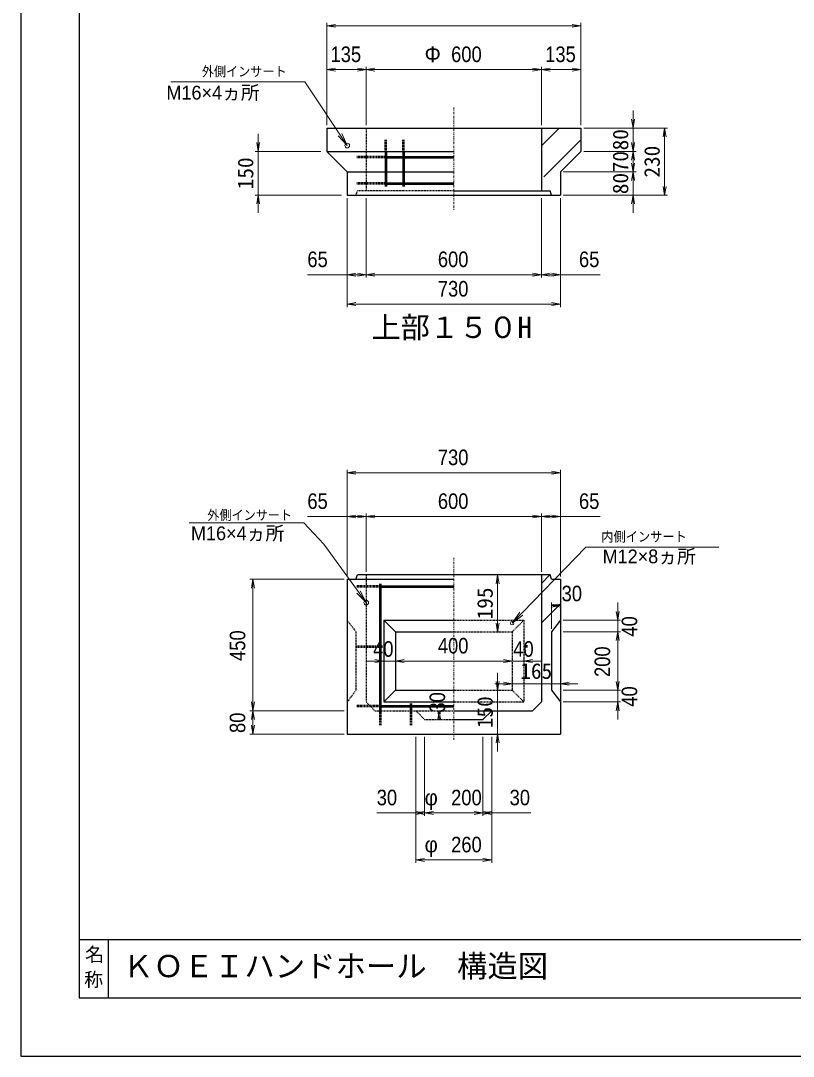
# Model space of a CAD drawing. Units: millimetres, scale not verified. Extents: x -210 to 210, y -148 to 148.
# Drawn here: x -210 to -77.7, y -148.5 to 28.8 of the extents above; entities that cross this region are included whole.
import ezdxf
from ezdxf.enums import TextEntityAlignment as Align

# ---------------------------------------------------------------- set-up
doc = ezdxf.new("R2010")
doc.units = ezdxf.units.MM
doc.linetypes.add('USER1', pattern=[12.95, 6.35, -3.175, 0.25, -3.175])
doc.linetypes.add('USER2', pattern=[4.7625, 3.175, -1.5875])
doc.layers.add('0-0', color=7, linetype='Continuous')
for name, color, linetype, lineweight in [('0-1_0', 9, 'Continuous', 25), ('0-2_dims', 2, 'Continuous', 13), ('0-3_pen1実線', 4, 'Continuous', 13), ('0-4_pen2実線', 3, 'Continuous', 13), ('0-5_pen3実線', 7, 'Continuous', 25), ('0-6_pen4実線', 6, 'Continuous', 25), ('0-7_pen1一点', 4, 'USER1', 13), ('0-8_pen2破線', 3, 'USER2', 25), ('0-A_鉄筋 1', 7, 'Continuous', 50), ('0-B_鉄筋 2', 7, 'USER2', 50)]:
    doc.layers.add(name, color=color, linetype=linetype, lineweight=lineweight)
doc.styles.add('ＭＳ ゴシック', font='')
doc.styles.add('ＭＳ Ｐゴシック', font='')
doc.styles.get('ＭＳ ゴシック').set_extended_font_data('MS Gothic')
doc.styles.get('ＭＳ Ｐゴシック').set_extended_font_data('MS PGothic')

# ---------------------------------------------------------------- blocks, each defined once
blk = doc.blocks.new('部分図 1')
at = {"layer": '0-1_0'}
blk.add_lwpolyline([(0, 0), (8400, 0), (8400, 5940), (0, 5940)], close=True, dxfattribs=at)
at = {"layer": '0-2_dims'}
for p, q in [((1048, 3188.84), (1048, 3538.79)), ((1918, 3528.79), (1048, 3528.79)), ((1918, 3188.84), (1918, 3538.79)), ((1048, 3188.84), (1048, 3388.79)), ((1183, 3378.79), (1048, 3378.79)), ((1183, 3188.84), (1183, 3388.79)), ((1183, 3188.84), (1183, 3388.79)), ((1183, 3378.79), (1783, 3378.79)), ((1783, 3188.84), (1783, 3388.79)), ((1783, 3188.84), (1783, 3388.79)), ((1783, 3378.79), (1918, 3378.79)), ((1918, 3188.84), (1918, 3388.79)), ((1118, 2938.84), (1118, 2666.69)), ((1118, 2938.84), (1118, 2565.84)), ((1183, 2938.84), (1183, 2666.69)), ((1183, 2938.84), (1183, 2666.69)), ((1783, 2938.84), (1783, 2666.69)), ((1783, 2938.84), (1783, 2666.69)), ((1848, 2938.84), (1848, 2666.69)), ((1848, 2938.84), (1848, 2565.84)), ((1183, 2676.69), (1783, 2676.69)), ((1118, 2575.84), (1848, 2575.84)), ((1118, 1643.5), (1118, 2008.45)), ((1848, 1998.45), (1118, 1998.45)), ((1848, 1643.5), (1848, 2008.45)), ((1118, 1848.45), (981.6, 1848.45)), ((1118, 1643.5), (1118, 1858.45)), ((1118, 1848.45), (1183, 1848.45)), ((1183, 1658.5), (1183, 1858.45)), ((1183, 1658.5), (1183, 1858.45)), ((1183, 1848.45), (1783, 1848.45)), ((1783, 1658.5), (1783, 1858.45)), ((1783, 1658.5), (1783, 1858.45)), ((1848, 1643.5), (1848, 1858.45)), ((1108, 1633.5), (785, 1633.5)), ((795, 1183.5), (795, 1633.5)), ((1818, 1463.5), (1818, 1553.6)), ((1818, 1543.6), (1848, 1543.6)), ((1848, 1503.5), (1848, 1553.6)), ((2044.35, 1493.5), (2044.35, 1553.5)), ((1858, 1493.5), (2054.35, 1493.5)), ((2044.35, 1453.5), (2044.35, 1493.5)), ((1858, 1453.5), (2054.35, 1453.5)), ((1858, 1453.5), (2054.35, 1453.5)), ((2044.35, 1453.5), (2044.35, 1393.5)), ((2044.35, 1453.5), (2044.35, 1253.5)), ((1243, 1353.5), (1183, 1353.5)), ((1243, 1353.5), (1243, 1343.5)), ((1283, 1353.5), (1243, 1353.5)), ((1283, 1353.5), (1283, 1363.5)), ((1283, 1353.5), (1283, 1343.5)), ((1283, 1353.5), (1343, 1353.5)), ((1283, 1353.5), (1683, 1353.5)), ((1683, 1353.5), (1623, 1353.5)), ((1683, 1353.5), (1683, 1363.5)), ((1683, 1353.5), (1683, 1363.5)), ((1683, 1353.5), (1723, 1353.5)), ((1723, 1353.5), (1723, 1363.5)), ((1723, 1353.5), (1783, 1353.5)), ((2044.35, 1253.5), (2044.35, 1313.5)), ((1858, 1253.5), (2054.35, 1253.5)), ((1858, 1253.5), (2054.35, 1253.5)), ((2044.35, 1253.5), (2044.35, 1213.5)), ((1858, 1213.5), (2054.35, 1213.5)), ((2044.35, 1213.5), (2044.35, 1153.5)), ((1108, 1183.5), (785, 1183.5)), ((1108, 1183.5), (785, 1183.5)), ((795, 1103.5), (795, 1183.5)), ((1433, 1183.5), (1443, 1183.5)), ((1433, 1158.95), (1433, 1153.5)), ((1433, 1153.5), (1443, 1153.5)), ((1108, 1103.5), (785, 1103.5)), ((1353, 1093.5), (1353, 662.5)), ((1353, 1093.5), (1353, 823.5)), ((1383, 1093.5), (1383, 823.5)), ((1383, 1093.5), (1383, 823.5)), ((1583, 1093.5), (1583, 823.5)), ((1583, 1093.5), (1583, 823.5)), ((1613, 1093.5), (1613, 823.5)), ((1613, 1093.5), (1613, 662.5)), ((1383, 833.5), (1583, 833.5)), ((1383, 833.5), (1383, 833.5)), ((1583, 833.5), (1583, 833.5)), ((1353, 672.5), (1613, 672.5))]:
    blk.add_line(p, q, dxfattribs=at)
at = {"layer": '0-2_dims', "lineweight": 18}
for p, q in [((928.07, 3337.22), (513.76, 3337.22)), ((2097, 3178.84), (2097, 3238.84)), ((813, 3098.84), (813, 3158.84)), ((1928, 3178.84), (2107, 3178.84)), ((1928, 3178.84), (2215, 3178.84)), ((2097, 3178.84), (2097, 3098.84)), ((2097, 3098.84), (2097, 3158.84)), ((2205, 3178.84), (2205, 2948.84)), ((1027.39, 3098.84), (803, 3098.84)), ((813, 3098.84), (813, 2948.84)), ((1928, 3098.84), (2107, 3098.84)), ((1928, 3098.84), (2107, 3098.84)), ((2097, 3098.84), (2097, 3038.84)), ((2097, 3098.84), (2097, 3028.84)), ((2097, 3028.84), (2097, 3088.84)), ((1858, 3028.84), (2107, 3028.84)), ((1858, 3028.84), (2107, 3028.84)), ((2097, 3028.84), (2097, 2968.84)), ((2097, 3028.84), (2097, 2948.84)), ((1098, 2948.84), (803, 2948.84)), ((813, 2948.84), (813, 2888.84)), ((1858, 2948.84), (2107, 2948.84)), ((1858, 2948.84), (2215, 2948.84)), ((2097, 2948.84), (2097, 2888.84)), ((970, 1826.49), (577.08, 1826.49)), ((1980, 1743.92), (2390.98, 1743.92)), ((1605, 1648.5), (1643, 1648.5)), ((1633, 1648.5), (1633, 1453.5)), ((1633, 1453.5), (1643, 1453.5)), ((1633, 1253.5), (1633, 1313.5)), ((1683, 1293.5), (1683, 1266)), ((1683, 1276), (1623, 1276)), ((1633, 1253.5), (1643, 1253.5)), ((1633, 1253.5), (1633, 1103.5)), ((1683, 1276), (1848, 1276)), ((1848, 1276), (1848, 1266)), ((1848, 1276), (1908, 1276)), ((1633, 1103.5), (1643, 1103.5)), ((1633, 1103.5), (1633, 1043.5))]:
    blk.add_line(p, q, dxfattribs=at)
at = {"layer": '0-2_dims'}
for points in [[(1078, 3533.79), (1048, 3528.79), (1078, 3523.79)], [(1888, 3523.79), (1918, 3528.79), (1888, 3533.79)], [(1078, 3383.79), (1048, 3378.79), (1078, 3373.79)], [(1153, 3373.79), (1183, 3378.79), (1153, 3383.79)], [(1213, 3383.79), (1183, 3378.79), (1213, 3373.79)], [(1753, 3373.79), (1783, 3378.79), (1753, 3383.79)], [(1813, 3383.79), (1783, 3378.79), (1813, 3373.79)], [(1888, 3373.79), (1918, 3378.79), (1888, 3383.79)], [(1118, 3118.84), (973.07, 3337.22), (928.07, 3337.22)], [(1086.87, 3152.19), (1118, 3118.84), (1099.37, 3160.48)], [(1183, 2676.69), (1118, 2676.69), (981.6, 2676.69)], [(1148, 2681.69), (1118, 2676.69), (1148, 2671.69)], [(1153, 2671.69), (1183, 2676.69), (1153, 2681.69)], [(1213, 2681.69), (1183, 2676.69), (1213, 2671.69)], [(1753, 2671.69), (1783, 2676.69), (1753, 2681.69)], [(1813, 2681.69), (1783, 2676.69), (1813, 2671.69)], [(1783, 2676.69), (1848, 2676.69), (1984.4, 2676.69)], [(1818, 2671.69), (1848, 2676.69), (1818, 2681.69)], [(1148, 2580.84), (1118, 2575.84), (1148, 2570.84)], [(1818, 2570.84), (1848, 2575.84), (1818, 2580.84)], [(1148, 2003.45), (1118, 1998.45), (1148, 1993.45)], [(1818, 1993.45), (1848, 1998.45), (1818, 2003.45)], [(1148, 1853.45), (1118, 1848.45), (1148, 1843.45)], [(1153, 1843.45), (1183, 1848.45), (1153, 1853.45)], [(1213, 1853.45), (1183, 1848.45), (1213, 1843.45)], [(1753, 1843.45), (1783, 1848.45), (1753, 1853.45)], [(1813, 1853.45), (1783, 1848.45), (1813, 1843.45)], [(1783, 1848.45), (1848, 1848.45), (1984.4, 1848.45)], [(1818, 1843.45), (1848, 1848.45), (1818, 1853.45)], [(1183, 1553.5), (1038.07, 1753.5), (970, 1826.49)], [(1683, 1483.5), (1935, 1743.92), (1980, 1743.92)], [(800, 1603.5), (795, 1633.5), (790, 1603.5)], [(1150.52, 1585.54), (1183, 1553.5), (1162.67, 1594.34)], [(1848, 1548.6), (1818, 1543.6), (1848, 1538.6)], [(1818, 1538.6), (1848, 1543.6), (1818, 1548.6)], [(1708.9, 1521.05), (1683, 1483.5), (1719.68, 1510.62)], [(2039.35, 1523.5), (2044.35, 1493.5), (2049.35, 1523.5)], [(2049.35, 1423.5), (2044.35, 1453.5), (2039.35, 1423.5)], [(2049.35, 1423.5), (2044.35, 1453.5), (2039.35, 1423.5)], [(1213, 1348.5), (1243, 1353.5), (1213, 1358.5)], [(1313, 1358.5), (1283, 1353.5), (1313, 1348.5)], [(1313, 1358.5), (1283, 1353.5), (1313, 1348.5)], [(1653, 1348.5), (1683, 1353.5), (1653, 1358.5)], [(1653, 1348.5), (1683, 1353.5), (1653, 1358.5)], [(1753, 1358.5), (1723, 1353.5), (1753, 1348.5)], [(2039.35, 1283.5), (2044.35, 1253.5), (2049.35, 1283.5)], [(2039.35, 1283.5), (2044.35, 1253.5), (2049.35, 1283.5)], [(790, 1213.5), (795, 1183.5), (800, 1213.5)], [(2049.35, 1183.5), (2044.35, 1213.5), (2039.35, 1183.5)], [(800, 1153.5), (795, 1183.5), (790, 1153.5)], [(1438, 1153.5), (1433, 1183.5), (1428, 1153.5)], [(1428, 1183.5), (1433, 1153.5), (1438, 1183.5)], [(790, 1133.5), (795, 1103.5), (800, 1133.5)], [(1383, 833.5), (1353, 833.5), (1219.12, 833.5)], [(1353, 828.5), (1383, 833.5), (1353, 838.5)], [(1383, 838.5), (1353, 833.5), (1383, 828.5)], [(1413, 838.5), (1383, 833.5), (1413, 828.5)], [(1553, 828.5), (1583, 833.5), (1553, 838.5)], [(1613, 838.5), (1583, 833.5), (1613, 828.5)], [(1583, 828.5), (1613, 833.5), (1583, 838.5)], [(1583, 833.5), (1613, 833.5), (1746.88, 833.5)], [(1383, 677.5), (1353, 672.5), (1383, 667.5)], [(1583, 667.5), (1613, 672.5), (1583, 677.5)]]:
    blk.add_lwpolyline(points, dxfattribs=at)
at = {"layer": '0-2_dims', "lineweight": 18}
for points in [[(2092, 3208.84), (2097, 3178.84), (2102, 3208.84)], [(2210, 3148.84), (2205, 3178.84), (2200, 3148.84)], [(808, 3128.84), (813, 3098.84), (818, 3128.84)], [(2092, 3128.84), (2097, 3098.84), (2102, 3128.84)], [(2102, 3068.84), (2097, 3098.84), (2092, 3068.84)], [(2092, 3058.84), (2097, 3028.84), (2102, 3058.84)], [(2102, 2998.84), (2097, 3028.84), (2092, 2998.84)], [(818, 2918.84), (813, 2948.84), (808, 2918.84)], [(2102, 2918.84), (2097, 2948.84), (2092, 2918.84)], [(2200, 2978.84), (2205, 2948.84), (2210, 2978.84)], [(1638, 1618.5), (1633, 1648.5), (1628, 1618.5)], [(1628, 1483.5), (1633, 1453.5), (1638, 1483.5)], [(1628, 1283.5), (1633, 1253.5), (1638, 1283.5)], [(1653, 1271), (1683, 1276), (1653, 1281)], [(1878, 1281), (1848, 1276), (1878, 1271)], [(1638, 1073.5), (1633, 1103.5), (1628, 1073.5)]]:
    blk.add_lwpolyline(points, dxfattribs=at)
at = {"layer": '0-3_pen1実線'}
for p, q in [((1783, 3117.88), (1843.95, 3178.84)), ((1791.14, 3011.98), (1918, 3138.84)), ((1783, 1619.09), (1812.41, 1648.5)), ((1783, 1484.39), (1848, 1549.39))]:
    blk.add_line(p, q, dxfattribs=at)
at = {"layer": '0-4_pen2実線'}
for centre, radius in [((1118, 3118.84), 8), ((1183, 1553.5), 8), ((1683, 1483.5), 6)]:
    blk.add_circle(centre, radius, dxfattribs=at)
at = {"layer": '0-5_pen3実線'}
for p, q in [((1048, 3178.84), (1918, 3178.84)), ((1048, 3178.84), (1048, 3098.84)), ((1783, 3178.84), (1783, 2963.84)), ((1918, 3178.84), (1918, 3098.84)), ((1118, 3028.84), (1048, 3098.84)), ((1048, 3098.84), (1483, 3098.84)), ((1848, 3028.84), (1918, 3098.84)), ((1118, 3028.84), (1118, 2948.84)), ((1118, 3028.84), (1483, 3028.84)), ((1848, 3028.84), (1848, 2948.84)), ((1118, 2948.84), (1848, 2948.84)), ((1483, 2963.84), (1813, 2963.84)), ((1818, 2948.84), (1813, 2963.84)), ((1118, 1633.5), (1483, 1633.5)), ((1118, 1633.5), (1118, 1103.5)), ((1148, 1633.5), (1153, 1648.5)), ((1813, 1648.5), (1153, 1648.5)), ((1783, 1648.5), (1783, 1213.5)), ((1818, 1633.5), (1813, 1648.5)), ((1818, 1633.5), (1848, 1633.5)), ((1848, 1633.5), (1848, 1103.5)), ((1243, 1493.5), (1483, 1493.5)), ((1243, 1493.5), (1283, 1453.5)), ((1848, 1493.5), (1818, 1453.5)), ((1283, 1453.5), (1283, 1253.5)), ((1283, 1453.5), (1483, 1453.5)), ((1818, 1453.5), (1818, 1253.5)), ((1243, 1213.5), (1283, 1253.5)), ((1283, 1253.5), (1483, 1253.5)), ((1818, 1253.5), (1848, 1213.5)), ((1783, 1213.5), (1753, 1183.5)), ((1483, 1183.5), (1753, 1183.5)), ((1613, 1183.5), (1583, 1153.5)), ((1483, 1153.5), (1583, 1153.5)), ((1118, 1103.5), (1848, 1103.5)), ((300, 400), (300, 200))]:
    blk.add_line(p, q, dxfattribs=at)
blk.add_lwpolyline([(1243, 1493.5), (1243, 1213.5), (1483, 1213.5)], dxfattribs=at)
at = {"layer": '0-6_pen4実線'}
blk.add_line((200, 400), (8200, 400), dxfattribs=at)
blk.add_lwpolyline([(200, 200), (8200, 200), (8200, 5740), (200, 5740)], close=True, dxfattribs=at)
at = {"layer": '0-7_pen1一点'}
for p, q in [((1483, 3248.84), (1483, 2898.84)), ((1483, 1707.22), (1483, 1080.5))]:
    blk.add_line(p, q, dxfattribs=at)
at = {"layer": '0-8_pen2破線'}
for p, q in [((1183, 3178.84), (1183, 2963.84)), ((1148, 2948.84), (1153, 2963.84)), ((1483, 2963.84), (1153, 2963.84)), ((1183, 1648.5), (1183, 1213.5)), ((1118, 1493.5), (1148, 1453.5)), ((1483, 1493.5), (1723, 1493.5)), ((1723, 1493.5), (1683, 1453.5)), ((1723, 1493.5), (1723, 1213.5)), ((1148, 1453.5), (1148, 1253.5)), ((1483, 1453.5), (1683, 1453.5)), ((1683, 1453.5), (1683, 1253.5)), ((1148, 1253.5), (1118, 1213.5)), ((1483, 1253.5), (1683, 1253.5)), ((1723, 1213.5), (1683, 1253.5)), ((1183, 1213.5), (1213, 1183.5)), ((1483, 1213.5), (1723, 1213.5)), ((1213, 1183.5), (1483, 1183.5))]:
    blk.add_line(p, q, dxfattribs=at)
blk.add_lwpolyline([(1353, 1183.5), (1383, 1153.5), (1483, 1153.5)], dxfattribs=at)
at = {"layer": '0-A_鉄筋 1'}
for p, q in [((1250.5, 3098.84), (1250.5, 2978.84)), ((1250.5, 3098.84), (1250.5, 2978.84)), ((1250.5, 3098.84), (1250.5, 2978.84)), ((1310.5, 3098.84), (1310.5, 2978.84)), ((1310.5, 3098.84), (1310.5, 2978.84)), ((1310.5, 3098.84), (1310.5, 2978.84)), ((1250.5, 3078.84), (1483, 3078.84)), ((1250.5, 2988.84), (1483, 2988.84)), ((1250.5, 2988.84), (1483, 2988.84)), ((1250.5, 2988.84), (1483, 2988.84)), ((1230.5, 1618.5), (1230.5, 1173.5)), ((1230.5, 1608.5), (1483, 1608.5)), ((1335.5, 1208.5), (1335.5, 1173.5)), ((1230.5, 1198.5), (1483, 1198.5))]:
    blk.add_line(p, q, dxfattribs=at)
at = {"layer": '0-B_鉄筋 2'}
for p, q in [((1250.5, 3098.84), (1250.5, 3138.84)), ((1250.5, 3098.84), (1250.5, 3138.84)), ((1250.5, 3098.84), (1250.5, 3138.84)), ((1310.5, 3098.84), (1310.5, 3138.84)), ((1310.5, 3098.84), (1310.5, 3138.84)), ((1310.5, 3098.84), (1310.5, 3138.84)), ((1250.5, 3078.84), (1150.5, 3078.84)), ((1250.5, 3078.84), (1150.5, 3078.84)), ((1250.5, 3078.84), (1150.5, 3078.84)), ((1250.5, 2988.84), (1150.5, 2988.84)), ((1250.5, 2988.84), (1150.5, 2988.84)), ((1250.5, 2988.84), (1150.5, 2988.84)), ((1230.5, 1608.5), (1150.5, 1608.5)), ((1150.5, 1403.5), (1240.5, 1403.5)), ((1735.5, 1403.5), (1725.5, 1403.5)), ((1230.5, 1198.5), (1150.5, 1198.5)), ((1230.5, 1173.5), (1230.5, 1133.5)), ((1335.5, 1173.5), (1335.5, 1133.5))]:
    blk.add_line(p, q, dxfattribs=at)
at = {"layer": '0-2_dims', "color": 7, "style": 'ＭＳ Ｐゴシック', "width": 0.9}
for s, height, p in [('135', 53.32, (1060.95, 3388.79)), ('600', 53.32, (1473.91, 3388.79)), ('135', 53.32, (1795.95, 3388.79)), ('外側インサート', 33.79, (620.22, 3345.73)), ('65', 53.32, (981.6, 2686.69)), ('600', 53.32, (1428.45, 2686.69)), ('65', 53.32, (1911.67, 2686.69)), ('730', 53.32, (1428.45, 2585.84)), ('730', 53.32, (1428.45, 2008.45)), ('65', 53.32, (981.6, 1858.45)), ('600', 53.32, (1428.45, 1858.45)), ('65', 53.32, (1911.67, 1858.45)), ('外側インサート', 33.79, (639.13, 1826.49)), ('内側インサート', 34.13, (1987.86, 1752.37)), ('30', 53.32, (1852.27, 1542.24)), ('40', 53.32, (1206.64, 1352.14)), ('400', 53.32, (1428.45, 1363.5)), ('40', 53.32, (1686.64, 1352.14)), ('30', 53.32, (1219.12, 843.5)), ('200', 53.32, (1473.91, 843.5)), ('30', 53.32, (1674.16, 843.5)), ('260', 53.32, (1473.91, 682.5))]:
    blk.add_text(s, height=height, dxfattribs=at).set_placement(p, align=Align.BOTTOM_LEFT)
at = {"layer": '0-2_dims', "color": 7}
for s, height, style, p in [('Φ', 53.32, 'ＭＳ Ｐゴシック', (1383, 3388.79)), ('M16×4ヵ所', 47.21, 'ＭＳ Ｐゴシック', (498.88, 3262.38)), ('上部１５０H', 73.31, 'ＭＳ ゴシック', (1201, 2437.84)), ('M16×4ヵ所', 47.21, 'ＭＳ Ｐゴシック', (583.02, 1753.3)), ('M12×8ヵ所', 47.21, 'ＭＳ Ｐゴシック', (1992.49, 1674.1)), ('165', 53.52, 'ＭＳ ゴシック', (1710.75, 1276.5)), ('φ', 53.32, 'ＭＳ Ｐゴシック', (1383, 843.5)), ('φ', 53.32, 'ＭＳ Ｐゴシック', (1383, 682.5))]:
    blk.add_text(s, height=height, dxfattribs=dict(at, style=style)).set_placement(p, align=Align.BOTTOM_LEFT)
at = {"layer": '0-2_dims', "color": 7, "style": 'ＭＳ ゴシック'}
for s, p in [('80', (2096.5, 3102.34)), ('70', (2096.5, 3027.34)), ('230', (2204.5, 3009.09)), ('150', (812.5, 2969.09)), ('80', (2096.5, 2952.34)), ('195', (1632.5, 1496.25)), ('150', (1632.5, 1123.75))]:
    blk.add_text(s, height=53.52, rotation=90, dxfattribs=at).set_placement(p, align=Align.BOTTOM_LEFT)
at = {"layer": '0-2_dims', "color": 7, "style": 'ＭＳ Ｐゴシック', "width": 0.9}
for s, p in [('40', (2127.07, 1437.14)), ('450', (785, 1353.95)), ('200', (2034.35, 1298.95)), ('30', (1469.36, 1177.14)), ('40', (2127.07, 1197.14)), ('80', (785, 1107.14))]:
    blk.add_text(s, height=53.32, rotation=90, dxfattribs=at).set_placement(p, align=Align.BOTTOM_LEFT)
at = {"layer": '0-5_pen3実線', "style": 'ＭＳ ゴシック'}
for s, height, p in [('名', 47.65, (220.57, 310.7)), ('ＫＯＥＩハンドホール\u3000構造図', 76.24, (350, 248)), ('称', 47.62, (217.15, 224.87))]:
    blk.add_text(s, height=height, dxfattribs=at).set_placement(p, align=Align.BOTTOM_LEFT)

msp = doc.modelspace()

# ---------------------------------------------------------------- block references
at = {"layer": '0-0', "xscale": 0.05, "yscale": 0.05}
msp.add_blockref('部分図 1', (-210, -148.5), dxfattribs=at)

doc.saveas('drawing.dxf')
